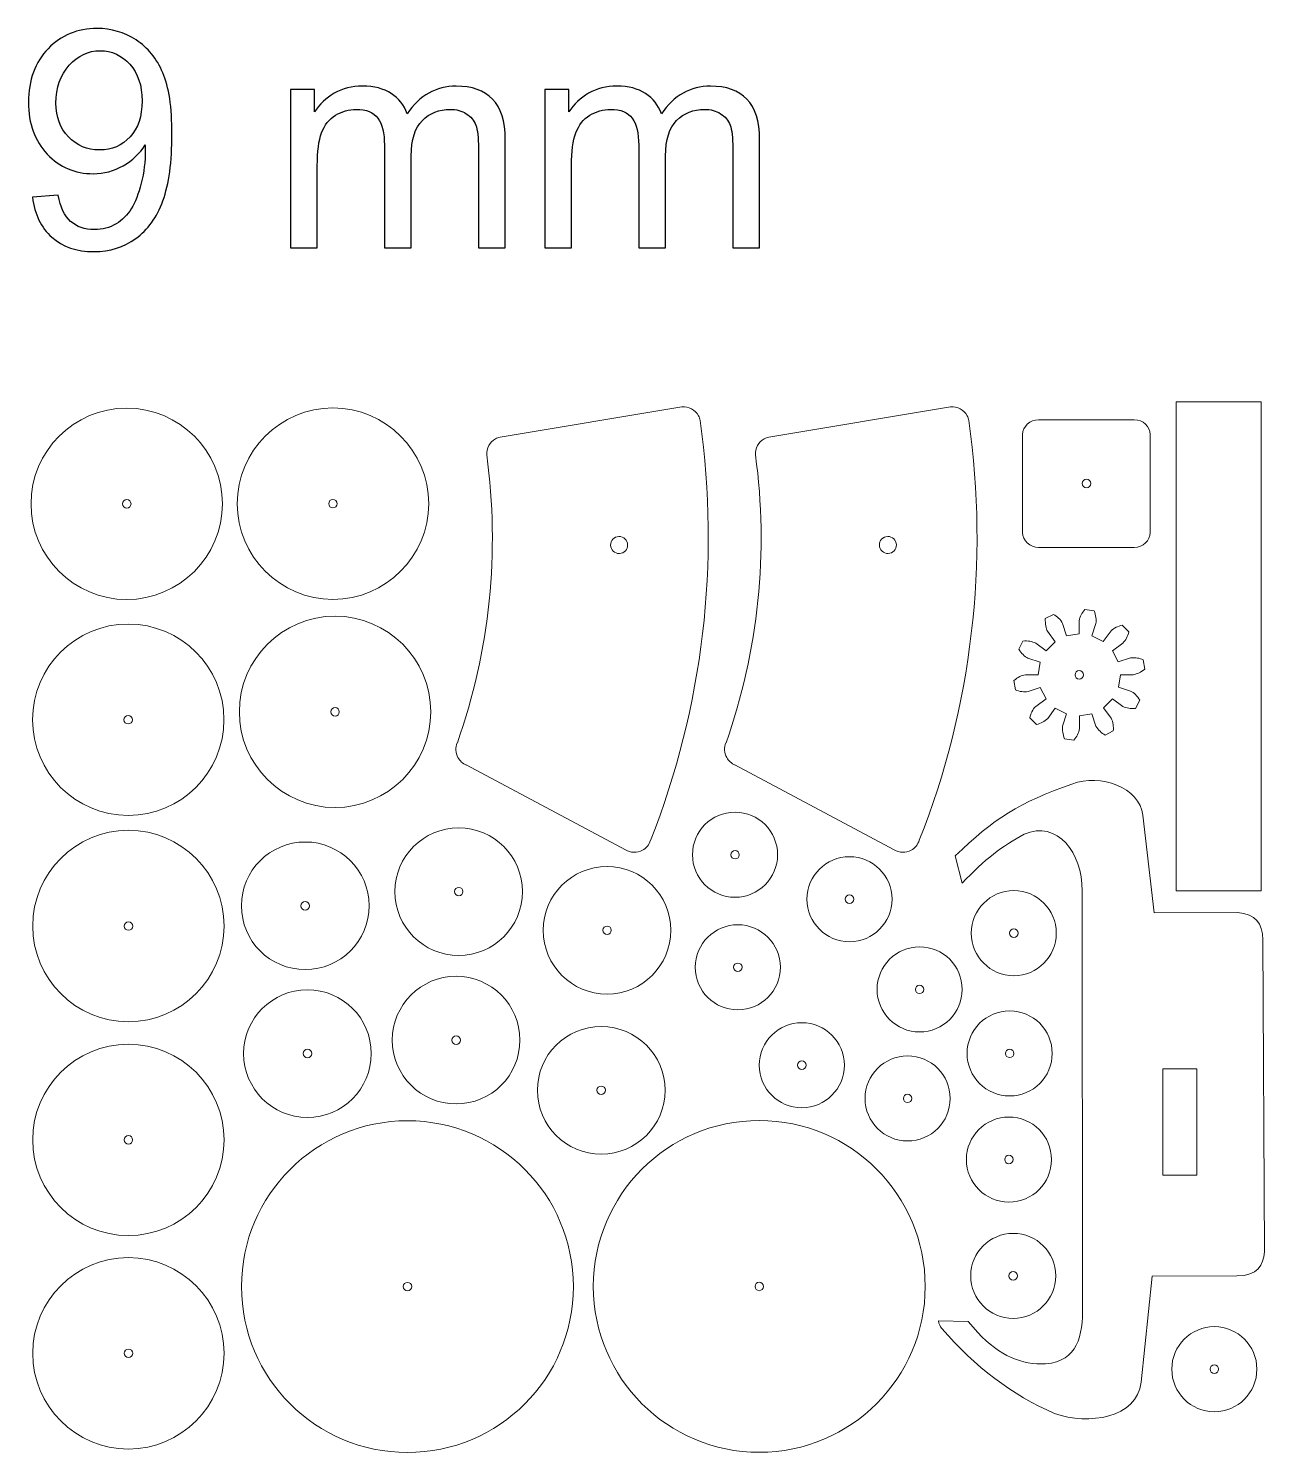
# Model space of a CAD drawing. Header units: millimetres. Extents: x -241 to 312, y 194 to 529.
# Drawn here: x -241.1 to 49.4, y 194.4 to 529.3 of the extents above; entities that cross this region are included whole.
import ezdxf

# ---------------------------------------------------------------- set-up
doc = ezdxf.new("R2010")
doc.units = ezdxf.units.MM
doc.header["$MEASUREMENT"] = 0
doc.layers.add('layer 1', color=7, linetype='Continuous')

msp = doc.modelspace()

# ---------------------------------------------------------------- linework, layer by layer
at = {"layer": 'layer 1', "color": 242, "lineweight": 9}
for centre, major_axis in [((-75.0694, 334.9924), (0, 10)), ((-75.0694, 334.9924), (0, 1)), ((-48.1622, 324.5325), (0, 10)), ((-48.1622, 324.5325), (0, 1)), ((-9.5508, 316.5508), (0, 10)), ((-74.4148, 308.5252), (0, 10)), ((-9.5508, 316.5508), (0, 1)), ((-31.6758, 303.3299), (0, 10)), ((-74.4148, 308.5252), (0, 1)), ((-31.6758, 303.3299), (0, 1)), ((-10.5194, 288.2786), (0, 10)), ((-59.3714, 285.496), (0, 10)), ((-10.5194, 288.2786), (0, 1)), ((-59.3714, 285.496), (0, 1)), ((-34.5012, 277.6974), (0, 10)), ((-34.5012, 277.6974), (0, 1)), ((-152.062, 233.4427), (0, 39)), ((-69.3714, 233.496), (0, 39)), ((-10.685, 263.3163), (0, 10)), ((-10.685, 263.3163), (0, 1)), ((-9.6785, 235.9751), (0, 10)), ((-152.062, 233.4427), (0, 1)), ((-69.3714, 233.496), (0, 1)), ((-9.6785, 235.9751), (0, 1)), ((37.586, 214.0341), (0, 10)), ((37.586, 214.0341), (0, 1))]:
    msp.add_ellipse(centre, major_axis=major_axis, ratio=1, dxfattribs=at)
at = {"layer": 'layer 1', "color": 250}
for points, knots in [([(-240.1916, 489.5741), (-240.1916, 489.5741), (-234.1648, 490.0763), (-234.1648, 490.0763), (-234.1648, 490.0763), (-233.6506, 487.2303), (-232.6701, 485.1736), (-231.2232, 483.8941), (-231.2232, 483.8941), (-229.7762, 482.6146), (-227.9228, 481.9688), (-225.6508, 481.9688), (-225.6508, 481.9688), (-223.7136, 481.9688), (-222.0156, 482.4113), (-220.5447, 483.3081), (-220.5447, 483.3081), (-219.0739, 484.193), (-217.8781, 485.3769), (-216.9574, 486.8716), (-216.9574, 486.8716), (-216.0366, 488.3544), (-215.2593, 490.3633), (-214.6256, 492.8864), (-214.6256, 492.8864), (-213.9918, 495.4095), (-213.6809, 497.9805), (-213.6809, 500.5993), (-213.6809, 500.5993), (-213.6809, 500.8743), (-213.6928, 501.3048), (-213.7168, 501.8668), (-213.7168, 501.8668), (-214.9723, 499.8579), (-216.6943, 498.2197), (-218.8706, 496.976), (-218.8706, 496.976), (-221.047, 495.7205), (-223.4146, 495.0986), (-225.9497, 495.0986), (-225.9497, 495.0986), (-230.1948, 495.0986), (-233.7821, 496.6412), (-236.7238, 499.7264), (-236.7238, 499.7264), (-239.6535, 502.7995), (-241.1243, 506.8652), (-241.1243, 511.9115), (-241.1243, 511.9115), (-241.1243, 517.1251), (-239.5937, 521.3104), (-236.5205, 524.4912), (-236.5205, 524.4912), (-233.4593, 527.66), (-229.6208, 529.2505), (-224.9931, 529.2505), (-224.9931, 529.2505), (-221.6688, 529.2505), (-218.6195, 528.3536), (-215.8453, 526.548), (-215.8453, 526.548), (-213.083, 524.7543), (-210.9904, 522.1953), (-209.5554, 518.859), (-209.5554, 518.859), (-208.1205, 515.5347), (-207.403, 510.7157), (-207.403, 504.4139), (-207.403, 504.4139), (-207.403, 497.849), (-208.1085, 492.6234), (-209.5315, 488.737), (-209.5315, 488.737), (-210.9545, 484.8387), (-213.083, 481.8851), (-215.8931, 479.8523), (-215.8931, 479.8523), (-218.7032, 477.8195), (-221.9916, 476.803), (-225.7703, 476.803), (-225.7703, 476.803), (-229.7882, 476.803), (-233.0647, 477.9151), (-235.6117, 480.1512), (-235.6117, 480.1512), (-238.1468, 482.3874), (-239.6774, 485.5323), (-240.1916, 489.5741)], [0, 0, 0, 0, 0.04347826, 0.04347826, 0.04347826, 0.04347826, 0.08695652, 0.08695652, 0.08695652, 0.08695652, 0.13043478, 0.13043478, 0.13043478, 0.13043478, 0.17391304, 0.17391304, 0.17391304, 0.17391304, 0.2173913, 0.2173913, 0.2173913, 0.2173913, 0.26086957, 0.26086957, 0.26086957, 0.26086957, 0.30434783, 0.30434783, 0.30434783, 0.30434783, 0.34782609, 0.34782609, 0.34782609, 0.34782609, 0.39130435, 0.39130435, 0.39130435, 0.39130435, 0.43478261, 0.43478261, 0.43478261, 0.43478261, 0.47826087, 0.47826087, 0.47826087, 0.47826087, 0.52173913, 0.52173913, 0.52173913, 0.52173913, 0.56521739, 0.56521739, 0.56521739, 0.56521739, 0.60869565, 0.60869565, 0.60869565, 0.60869565, 0.65217391, 0.65217391, 0.65217391, 0.65217391, 0.69565217, 0.69565217, 0.69565217, 0.69565217, 0.73913043, 0.73913043, 0.73913043, 0.73913043, 0.7826087, 0.7826087, 0.7826087, 0.7826087, 0.82608696, 0.82608696, 0.82608696, 0.82608696, 0.86956522, 0.86956522, 0.86956522, 0.86956522, 0.91304348, 0.91304348, 0.91304348, 0.91304348, 1, 1, 1, 1]), ([(-214.4342, 512.2343), (-214.4342, 515.8456), (-215.3909, 518.7155), (-217.3041, 520.8321), (-217.3041, 520.8321), (-219.2054, 522.9486), (-221.5253, 524.0129), (-224.2517, 524.0129), (-224.2517, 524.0129), (-227.0738, 524.0129), (-229.5132, 522.8769), (-231.5699, 520.5929), (-231.5699, 520.5929), (-233.6386, 518.309), (-234.667, 515.3434), (-234.667, 511.7082), (-234.667, 511.7082), (-234.667, 508.4437), (-233.6865, 505.789), (-231.7373, 503.7562), (-231.7373, 503.7562), (-229.7762, 501.7114), (-227.3368, 500.6949), (-224.4311, 500.6949), (-224.4311, 500.6949), (-221.5133, 500.6949), (-219.1217, 501.7114), (-217.2443, 503.7562), (-217.2443, 503.7562), (-215.367, 505.789), (-214.4342, 508.623), (-214.4342, 512.2343)], [0, 0, 0, 0, 0.11111111, 0.11111111, 0.11111111, 0.11111111, 0.22222222, 0.22222222, 0.22222222, 0.22222222, 0.33333333, 0.33333333, 0.33333333, 0.33333333, 0.44444444, 0.44444444, 0.44444444, 0.44444444, 0.55555556, 0.55555556, 0.55555556, 0.55555556, 0.66666667, 0.66666667, 0.66666667, 0.66666667, 0.77777778, 0.77777778, 0.77777778, 0.77777778, 1, 1, 1, 1]), ([(-179.565, 477.664), (-179.565, 477.664), (-179.565, 514.901), (-179.565, 514.901), (-179.565, 514.901), (-179.565, 514.901), (-173.8969, 514.901), (-173.8969, 514.901), (-173.8969, 514.901), (-173.8969, 514.901), (-173.8969, 509.6395), (-173.8969, 509.6395), (-173.8969, 509.6395), (-172.737, 511.4571), (-171.1825, 512.9279), (-169.2453, 514.028), (-169.2453, 514.028), (-167.3081, 515.1401), (-165.1078, 515.6902), (-162.6326, 515.6902), (-162.6326, 515.6902), (-159.8822, 515.6902), (-157.6222, 515.1162), (-155.8644, 513.9802), (-155.8644, 513.9802), (-154.1066, 512.8322), (-152.8629, 511.2418), (-152.1455, 509.1851), (-152.1455, 509.1851), (-149.1799, 513.5258), (-145.3414, 515.6902), (-140.6061, 515.6902), (-140.6061, 515.6902), (-136.8991, 515.6902), (-134.0412, 514.6738), (-132.0562, 512.6289), (-132.0562, 512.6289), (-130.0592, 510.5841), (-129.0547, 507.4392), (-129.0547, 503.1942), (-129.0547, 503.1942), (-129.0547, 503.1942), (-129.0547, 477.664), (-129.0547, 477.664), (-129.0547, 477.664), (-129.0547, 477.664), (-135.3685, 477.664), (-135.3685, 477.664), (-135.3685, 477.664), (-135.3685, 477.664), (-135.3685, 501.1015), (-135.3685, 501.1015), (-135.3685, 501.1015), (-135.3685, 503.6127), (-135.5837, 505.4303), (-135.9903, 506.5424), (-135.9903, 506.5424), (-136.3969, 507.6545), (-137.1383, 508.5393), (-138.2264, 509.2209), (-138.2264, 509.2209), (-139.3027, 509.9025), (-140.5702, 510.2374), (-142.0171, 510.2374), (-142.0171, 510.2374), (-144.6479, 510.2374), (-146.8242, 509.3644), (-148.5581, 507.6305), (-148.5581, 507.6305), (-150.292, 505.8847), (-151.153, 503.0985), (-151.153, 499.272), (-151.153, 499.272), (-151.153, 499.272), (-151.153, 477.664), (-151.153, 477.664), (-151.153, 477.664), (-151.153, 477.664), (-157.4667, 477.664), (-157.4667, 477.664), (-157.4667, 477.664), (-157.4667, 477.664), (-157.4667, 501.8309), (-157.4667, 501.8309), (-157.4667, 501.8309), (-157.4667, 504.6291), (-157.9809, 506.7337), (-159.0093, 508.1328), (-159.0093, 508.1328), (-160.0377, 509.5318), (-161.7238, 510.2374), (-164.0555, 510.2374), (-164.0555, 510.2374), (-165.8253, 510.2374), (-167.4636, 509.771), (-168.9703, 508.8383), (-168.9703, 508.8383), (-170.4769, 507.9056), (-171.5651, 506.5424), (-172.2467, 504.7367), (-172.2467, 504.7367), (-172.9164, 502.943), (-173.2512, 500.3482), (-173.2512, 496.9641), (-173.2512, 496.9641), (-173.2512, 496.9641), (-173.2512, 477.664), (-173.2512, 477.664), (-173.2512, 477.664), (-173.2512, 477.664), (-179.565, 477.664), (-179.565, 477.664)], [0, 0, 0, 0, 0.03448276, 0.03448276, 0.03448276, 0.03448276, 0.06896552, 0.06896552, 0.06896552, 0.06896552, 0.10344828, 0.10344828, 0.10344828, 0.10344828, 0.13793103, 0.13793103, 0.13793103, 0.13793103, 0.17241379, 0.17241379, 0.17241379, 0.17241379, 0.20689655, 0.20689655, 0.20689655, 0.20689655, 0.24137931, 0.24137931, 0.24137931, 0.24137931, 0.27586207, 0.27586207, 0.27586207, 0.27586207, 0.31034483, 0.31034483, 0.31034483, 0.31034483, 0.34482759, 0.34482759, 0.34482759, 0.34482759, 0.37931034, 0.37931034, 0.37931034, 0.37931034, 0.4137931, 0.4137931, 0.4137931, 0.4137931, 0.44827586, 0.44827586, 0.44827586, 0.44827586, 0.48275862, 0.48275862, 0.48275862, 0.48275862, 0.51724138, 0.51724138, 0.51724138, 0.51724138, 0.55172414, 0.55172414, 0.55172414, 0.55172414, 0.5862069, 0.5862069, 0.5862069, 0.5862069, 0.62068966, 0.62068966, 0.62068966, 0.62068966, 0.65517241, 0.65517241, 0.65517241, 0.65517241, 0.68965517, 0.68965517, 0.68965517, 0.68965517, 0.72413793, 0.72413793, 0.72413793, 0.72413793, 0.75862069, 0.75862069, 0.75862069, 0.75862069, 0.79310345, 0.79310345, 0.79310345, 0.79310345, 0.82758621, 0.82758621, 0.82758621, 0.82758621, 0.86206897, 0.86206897, 0.86206897, 0.86206897, 0.89655172, 0.89655172, 0.89655172, 0.89655172, 0.93103448, 0.93103448, 0.93103448, 0.93103448, 1, 1, 1, 1]), ([(-119.7993, 477.664), (-119.7993, 477.664), (-119.7993, 514.901), (-119.7993, 514.901), (-119.7993, 514.901), (-119.7993, 514.901), (-114.1312, 514.901), (-114.1312, 514.901), (-114.1312, 514.901), (-114.1312, 514.901), (-114.1312, 509.6395), (-114.1312, 509.6395), (-114.1312, 509.6395), (-112.9713, 511.4571), (-111.4168, 512.9279), (-109.4796, 514.028), (-109.4796, 514.028), (-107.5424, 515.1401), (-105.3421, 515.6902), (-102.8669, 515.6902), (-102.8669, 515.6902), (-100.1165, 515.6902), (-97.8565, 515.1162), (-96.0987, 513.9802), (-96.0987, 513.9802), (-94.3409, 512.8322), (-93.0972, 511.2418), (-92.3798, 509.1851), (-92.3798, 509.1851), (-89.4142, 513.5258), (-85.5757, 515.6902), (-80.8404, 515.6902), (-80.8404, 515.6902), (-77.1334, 515.6902), (-74.2755, 514.6738), (-72.2905, 512.6289), (-72.2905, 512.6289), (-70.2935, 510.5841), (-69.289, 507.4392), (-69.289, 503.1942), (-69.289, 503.1942), (-69.289, 503.1942), (-69.289, 477.664), (-69.289, 477.664), (-69.289, 477.664), (-69.289, 477.664), (-75.6028, 477.664), (-75.6028, 477.664), (-75.6028, 477.664), (-75.6028, 477.664), (-75.6028, 501.1015), (-75.6028, 501.1015), (-75.6028, 501.1015), (-75.6028, 503.6127), (-75.818, 505.4303), (-76.2246, 506.5424), (-76.2246, 506.5424), (-76.6312, 507.6545), (-77.3726, 508.5393), (-78.4607, 509.2209), (-78.4607, 509.2209), (-79.537, 509.9025), (-80.8045, 510.2374), (-82.2514, 510.2374), (-82.2514, 510.2374), (-84.8822, 510.2374), (-87.0585, 509.3644), (-88.7924, 507.6305), (-88.7924, 507.6305), (-90.5263, 505.8847), (-91.3873, 503.0985), (-91.3873, 499.272), (-91.3873, 499.272), (-91.3873, 499.272), (-91.3873, 477.664), (-91.3873, 477.664), (-91.3873, 477.664), (-91.3873, 477.664), (-97.701, 477.664), (-97.701, 477.664), (-97.701, 477.664), (-97.701, 477.664), (-97.701, 501.8309), (-97.701, 501.8309), (-97.701, 501.8309), (-97.701, 504.6291), (-98.2152, 506.7337), (-99.2436, 508.1328), (-99.2436, 508.1328), (-100.272, 509.5318), (-101.9581, 510.2374), (-104.2898, 510.2374), (-104.2898, 510.2374), (-106.0596, 510.2374), (-107.6979, 509.771), (-109.2046, 508.8383), (-109.2046, 508.8383), (-110.7112, 507.9056), (-111.7994, 506.5424), (-112.481, 504.7367), (-112.481, 504.7367), (-113.1507, 502.943), (-113.4855, 500.3482), (-113.4855, 496.9641), (-113.4855, 496.9641), (-113.4855, 496.9641), (-113.4855, 477.664), (-113.4855, 477.664), (-113.4855, 477.664), (-113.4855, 477.664), (-119.7993, 477.664), (-119.7993, 477.664)], [0, 0, 0, 0, 0.03448276, 0.03448276, 0.03448276, 0.03448276, 0.06896552, 0.06896552, 0.06896552, 0.06896552, 0.10344828, 0.10344828, 0.10344828, 0.10344828, 0.13793103, 0.13793103, 0.13793103, 0.13793103, 0.17241379, 0.17241379, 0.17241379, 0.17241379, 0.20689655, 0.20689655, 0.20689655, 0.20689655, 0.24137931, 0.24137931, 0.24137931, 0.24137931, 0.27586207, 0.27586207, 0.27586207, 0.27586207, 0.31034483, 0.31034483, 0.31034483, 0.31034483, 0.34482759, 0.34482759, 0.34482759, 0.34482759, 0.37931034, 0.37931034, 0.37931034, 0.37931034, 0.4137931, 0.4137931, 0.4137931, 0.4137931, 0.44827586, 0.44827586, 0.44827586, 0.44827586, 0.48275862, 0.48275862, 0.48275862, 0.48275862, 0.51724138, 0.51724138, 0.51724138, 0.51724138, 0.55172414, 0.55172414, 0.55172414, 0.55172414, 0.5862069, 0.5862069, 0.5862069, 0.5862069, 0.62068966, 0.62068966, 0.62068966, 0.62068966, 0.65517241, 0.65517241, 0.65517241, 0.65517241, 0.68965517, 0.68965517, 0.68965517, 0.68965517, 0.72413793, 0.72413793, 0.72413793, 0.72413793, 0.75862069, 0.75862069, 0.75862069, 0.75862069, 0.79310345, 0.79310345, 0.79310345, 0.79310345, 0.82758621, 0.82758621, 0.82758621, 0.82758621, 0.86206897, 0.86206897, 0.86206897, 0.86206897, 0.89655172, 0.89655172, 0.89655172, 0.89655172, 0.93103448, 0.93103448, 0.93103448, 0.93103448, 1, 1, 1, 1])]:
    msp.add_open_spline(points, degree=3, knots=knots, dxfattribs=at)
at = {"layer": 'layer 1', "color": 242, "lineweight": 9}
for points, knots in [([(-240.5313, 417.4963), (-240.5313, 429.889), (-230.4239, 439.9963), (-218.0313, 439.9963), (-218.0313, 439.9963), (-205.6388, 439.9963), (-195.5313, 429.889), (-195.5313, 417.4963), (-195.5313, 417.4963), (-195.5313, 405.1036), (-205.6388, 394.9963), (-218.0313, 394.9963), (-218.0313, 394.9963), (-230.4239, 394.9963), (-240.5313, 405.1036), (-240.5313, 417.4963)], [0, 0, 0, 0, 0.2, 0.2, 0.2, 0.2, 0.4, 0.4, 0.4, 0.4, 0.6, 0.6, 0.6, 0.6, 1, 1, 1, 1]), ([(-169.563, 440.0283), (-157.1703, 440.0283), (-147.063, 429.9209), (-147.063, 417.5283), (-147.063, 417.5283), (-147.063, 405.1358), (-157.1703, 395.0283), (-169.563, 395.0283), (-169.563, 395.0283), (-181.9557, 395.0283), (-192.063, 405.1358), (-192.063, 417.5283), (-192.063, 417.5283), (-192.063, 429.9209), (-181.9557, 440.0283), (-169.563, 440.0283)], [0, 0, 0, 0, 0.2, 0.2, 0.2, 0.2, 0.4, 0.4, 0.4, 0.4, 0.6, 0.6, 0.6, 0.6, 1, 1, 1, 1]), ([(28.6145, 326.4961), (28.6145, 326.4961), (28.6145, 441.4961), (28.6145, 441.4961), (28.6145, 441.4961), (28.6145, 441.4961), (48.6145, 441.4961), (48.6145, 441.4961), (48.6145, 441.4961), (48.6145, 441.4961), (48.6145, 326.4961), (48.6145, 326.4961), (48.6145, 326.4961), (48.6145, 326.4961), (28.6145, 326.4961), (28.6145, 326.4961)], [0, 0, 0, 0, 0.2, 0.2, 0.2, 0.2, 0.4, 0.4, 0.4, 0.4, 0.6, 0.6, 0.6, 0.6, 1, 1, 1, 1]), ([(-3.7054, 437.2569), (-3.7054, 437.2569), (18.7484, 437.2569), (18.7484, 437.2569), (18.7484, 437.2569), (20.8236, 437.2569), (22.5215, 435.6803), (22.5215, 433.7533), (22.5215, 433.7533), (22.5215, 433.7533), (22.5215, 410.7605), (22.5215, 410.7605), (22.5215, 410.7605), (22.5215, 408.8335), (20.8236, 407.2569), (18.7484, 407.2569), (18.7484, 407.2569), (18.7484, 407.2569), (-3.7054, 407.2569), (-3.7054, 407.2569), (-3.7054, 407.2569), (-5.7806, 407.2569), (-7.4785, 408.8335), (-7.4785, 410.7605), (-7.4785, 410.7605), (-7.4785, 410.7605), (-7.4785, 433.7533), (-7.4785, 433.7533), (-7.4785, 433.7533), (-7.4785, 435.6803), (-5.7806, 437.2569), (-3.7054, 437.2569)], [0, 0, 0, 0, 0.11111111, 0.11111111, 0.11111111, 0.11111111, 0.22222222, 0.22222222, 0.22222222, 0.22222222, 0.33333333, 0.33333333, 0.33333333, 0.33333333, 0.44444444, 0.44444444, 0.44444444, 0.44444444, 0.55555556, 0.55555556, 0.55555556, 0.55555556, 0.66666667, 0.66666667, 0.66666667, 0.66666667, 0.77777778, 0.77777778, 0.77777778, 0.77777778, 1, 1, 1, 1]), ([(7.5202, 421.257), (6.9679, 421.2578), (6.5208, 421.706), (6.5215, 422.2582), (6.5215, 422.2582), (6.5222, 422.8104), (6.9705, 423.2575), (7.5228, 423.2568), (7.5228, 423.2568), (8.075, 423.2561), (8.5221, 422.8078), (8.5214, 422.2556), (8.5214, 422.2556), (8.5207, 421.7034), (8.0724, 421.2563), (7.5202, 421.257)], [0, 0, 0, 0, 0.2, 0.2, 0.2, 0.2, 0.4, 0.4, 0.4, 0.4, 0.6, 0.6, 0.6, 0.6, 1, 1, 1, 1]), ([(-169.563, 418.5283), (-169.0122, 418.5283), (-168.563, 418.0791), (-168.563, 417.5283), (-168.563, 417.5283), (-168.563, 416.9776), (-169.0122, 416.5283), (-169.563, 416.5283), (-169.563, 416.5283), (-170.1138, 416.5283), (-170.563, 416.9776), (-170.563, 417.5283), (-170.563, 417.5283), (-170.563, 418.0791), (-170.1138, 418.5283), (-169.563, 418.5283)], [0, 0, 0, 0, 0.2, 0.2, 0.2, 0.2, 0.4, 0.4, 0.4, 0.4, 0.6, 0.6, 0.6, 0.6, 1, 1, 1, 1]), ([(-219.0313, 417.4963), (-219.0313, 418.0471), (-218.5821, 418.4963), (-218.0313, 418.4963), (-218.0313, 418.4963), (-217.4806, 418.4963), (-217.0313, 418.0471), (-217.0313, 417.4963), (-217.0313, 417.4963), (-217.0313, 416.9455), (-217.4806, 416.4963), (-218.0313, 416.4963), (-218.0313, 416.4963), (-218.5821, 416.4963), (-219.0313, 416.9455), (-219.0313, 417.4963)], [0, 0, 0, 0, 0.2, 0.2, 0.2, 0.2, 0.4, 0.4, 0.4, 0.4, 0.6, 0.6, 0.6, 0.6, 1, 1, 1, 1]), ([(5.8161, 386.9414), (5.8161, 386.9414), (5.8051, 389.9606), (5.8051, 389.9606), (5.8051, 389.9606), (5.9882, 390.9718), (6.4201, 391.8827), (7.1525, 392.6727), (7.1525, 392.6727), (7.1525, 392.6727), (9.3114, 392.3349), (9.3114, 392.3349), (9.3114, 392.3349), (9.7803, 391.2073), (9.8772, 390.2315), (9.7654, 389.3409), (9.7654, 389.3409), (9.7654, 389.3409), (8.8321, 386.4694), (8.8321, 386.4694), (8.8321, 386.4694), (8.8321, 386.4694), (11.4929, 385.1202), (11.4929, 385.1202), (11.4929, 385.1202), (11.4929, 385.1202), (13.3118, 387.6315), (13.3118, 387.6315), (13.3118, 387.6315), (13.9616, 388.3252), (14.9109, 388.6938), (15.944, 388.9716), (15.944, 388.9716), (15.944, 388.9716), (17.4919, 387.4298), (17.4919, 387.4298), (17.4919, 387.4298), (17.2145, 386.3437), (16.775, 385.422), (16.0989, 384.7408), (16.0989, 384.7408), (16.0989, 384.7408), (13.6555, 382.9661), (13.6555, 382.9661), (13.6555, 382.9661), (13.6555, 382.9661), (15.0148, 380.3111), (15.0148, 380.3111), (15.0148, 380.3111), (15.0148, 380.3111), (17.8838, 381.2545), (17.8838, 381.2545), (17.8838, 381.2545), (19.0611, 381.4197), (20.0202, 381.2025), (20.8803, 380.8115), (20.8803, 380.8115), (20.8803, 380.8115), (21.2261, 378.6546), (21.2261, 378.6546), (21.2261, 378.6546), (20.3847, 377.8755), (19.4626, 377.5264), (18.518, 377.2977), (18.518, 377.2977), (18.518, 377.2977), (15.4978, 377.2977), (15.4978, 377.2977), (15.4978, 377.2977), (15.4978, 377.2977), (15.0365, 374.351), (15.0365, 374.351), (15.0365, 374.351), (15.0365, 374.351), (17.9122, 373.4284), (17.9122, 373.4284), (17.9122, 373.4284), (18.7424, 373.0949), (19.4016, 372.3221), (20.076, 371.3092), (20.076, 371.3092), (20.076, 371.3092), (19.0875, 369.3611), (19.0875, 369.3611), (19.0875, 369.3611), (17.9069, 369.2812), (16.9004, 369.4658), (16.0989, 369.8546), (16.0989, 369.8546), (16.0989, 369.8546), (13.6555, 371.6293), (13.6555, 371.6293), (13.6555, 371.6293), (13.6555, 371.6293), (11.5496, 369.5164), (11.5496, 369.5164), (11.5496, 369.5164), (11.5496, 369.5164), (13.3337, 367.0803), (13.3337, 367.0803), (13.3337, 367.0803), (13.7888, 366.132), (13.9231, 365.1312), (13.8383, 364.0943), (13.8383, 364.0943), (13.8383, 364.0943), (11.8931, 363.0991), (11.8931, 363.0991), (11.8931, 363.0991), (11.1044, 363.6605), (10.3194, 364.2358), (9.7654, 365.2545), (9.7654, 365.2545), (9.7654, 365.2545), (8.8321, 368.126), (8.8321, 368.126), (8.8321, 368.126), (8.8321, 368.126), (5.8862, 367.654), (5.8862, 367.654), (5.8862, 367.654), (5.8862, 367.654), (5.8971, 364.6348), (5.8971, 364.6348), (5.8971, 364.6348), (5.728, 363.6273), (5.2619, 362.7296), (4.5497, 361.9227), (4.5497, 361.9227), (4.5497, 361.9227), (2.3908, 362.2605), (2.3908, 362.2605), (2.3908, 362.2605), (1.9551, 363.293), (1.8211, 364.2889), (1.9368, 365.2545), (1.9368, 365.2545), (1.9368, 365.2545), (2.8701, 368.126), (2.8701, 368.126), (2.8701, 368.126), (2.8701, 368.126), (0.2093, 369.4752), (0.2093, 369.4752), (0.2093, 369.4752), (0.2093, 369.4752), (-1.557, 367.0262), (-1.557, 367.0262), (-1.557, 367.0262), (-2.2947, 366.3141), (-3.1991, 365.8615), (-4.2418, 365.6238), (-4.2418, 365.6238), (-4.2418, 365.6238), (-5.7897, 367.1656), (-5.7897, 367.1656), (-5.7897, 367.1656), (-5.5727, 368.2122), (-5.1083, 369.1086), (-4.3967, 369.8546), (-4.3967, 369.8546), (-4.3967, 369.8546), (-1.9533, 371.6293), (-1.9533, 371.6293), (-1.9533, 371.6293), (-1.9533, 371.6293), (-3.3126, 374.2843), (-3.3126, 374.2843), (-3.3126, 374.2843), (-3.3126, 374.2843), (-6.1815, 373.3409), (-6.1815, 373.3409), (-6.1815, 373.3409), (-7.1685, 373.1837), (-8.1673, 373.3315), (-9.1781, 373.7839), (-9.1781, 373.7839), (-9.1781, 373.7839), (-9.5239, 375.9408), (-9.5239, 375.9408), (-9.5239, 375.9408), (-8.6091, 376.7555), (-7.7077, 377.1651), (-6.8158, 377.2977), (-6.8158, 377.2977), (-6.8158, 377.2977), (-3.7956, 377.2977), (-3.7956, 377.2977), (-3.7956, 377.2977), (-3.7956, 377.2977), (-3.3343, 380.2444), (-3.3343, 380.2444), (-3.3343, 380.2444), (-3.3343, 380.2444), (-6.21, 381.167), (-6.21, 381.167), (-6.21, 381.167), (-7.053, 381.603), (-7.7668, 382.3258), (-8.3738, 383.2862), (-8.3738, 383.2862), (-8.3738, 383.2862), (-7.3853, 385.2343), (-7.3853, 385.2343), (-7.3853, 385.2343), (-6.1845, 385.3189), (-5.2007, 385.1393), (-4.3966, 384.7408), (-4.3966, 384.7408), (-4.3966, 384.7408), (-1.9533, 382.9661), (-1.9533, 382.9661), (-1.9533, 382.9661), (-1.9533, 382.9661), (0.1526, 385.079), (0.1526, 385.079), (0.1526, 385.079), (0.1526, 385.079), (-1.6315, 387.5151), (-1.6315, 387.5151), (-1.6315, 387.5151), (-2.0164, 388.2135), (-2.1845, 389.2088), (-2.1361, 390.5011), (-2.1361, 390.5011), (-2.1361, 390.5011), (-0.1909, 391.4963), (-0.1909, 391.4963), (-0.1909, 391.4963), (0.6467, 390.9961), (1.4035, 390.3582), (1.9368, 389.3409), (1.9368, 389.3409), (1.9368, 389.3409), (2.8701, 386.4694), (2.8701, 386.4694), (2.8701, 386.4694), (2.8701, 386.4694), (5.8161, 386.9414), (5.8161, 386.9414)], [0, 0, 0, 0, 0.01639344, 0.01639344, 0.01639344, 0.01639344, 0.03278689, 0.03278689, 0.03278689, 0.03278689, 0.04918033, 0.04918033, 0.04918033, 0.04918033, 0.06557377, 0.06557377, 0.06557377, 0.06557377, 0.08196721, 0.08196721, 0.08196721, 0.08196721, 0.09836066, 0.09836066, 0.09836066, 0.09836066, 0.1147541, 0.1147541, 0.1147541, 0.1147541, 0.13114754, 0.13114754, 0.13114754, 0.13114754, 0.14754098, 0.14754098, 0.14754098, 0.14754098, 0.16393443, 0.16393443, 0.16393443, 0.16393443, 0.18032787, 0.18032787, 0.18032787, 0.18032787, 0.19672131, 0.19672131, 0.19672131, 0.19672131, 0.21311475, 0.21311475, 0.21311475, 0.21311475, 0.2295082, 0.2295082, 0.2295082, 0.2295082, 0.24590164, 0.24590164, 0.24590164, 0.24590164, 0.26229508, 0.26229508, 0.26229508, 0.26229508, 0.27868852, 0.27868852, 0.27868852, 0.27868852, 0.29508197, 0.29508197, 0.29508197, 0.29508197, 0.31147541, 0.31147541, 0.31147541, 0.31147541, 0.32786885, 0.32786885, 0.32786885, 0.32786885, 0.3442623, 0.3442623, 0.3442623, 0.3442623, 0.36065574, 0.36065574, 0.36065574, 0.36065574, 0.37704918, 0.37704918, 0.37704918, 0.37704918, 0.39344262, 0.39344262, 0.39344262, 0.39344262, 0.40983607, 0.40983607, 0.40983607, 0.40983607, 0.42622951, 0.42622951, 0.42622951, 0.42622951, 0.44262295, 0.44262295, 0.44262295, 0.44262295, 0.45901639, 0.45901639, 0.45901639, 0.45901639, 0.47540984, 0.47540984, 0.47540984, 0.47540984, 0.49180328, 0.49180328, 0.49180328, 0.49180328, 0.50819672, 0.50819672, 0.50819672, 0.50819672, 0.52459016, 0.52459016, 0.52459016, 0.52459016, 0.54098361, 0.54098361, 0.54098361, 0.54098361, 0.55737705, 0.55737705, 0.55737705, 0.55737705, 0.57377049, 0.57377049, 0.57377049, 0.57377049, 0.59016393, 0.59016393, 0.59016393, 0.59016393, 0.60655738, 0.60655738, 0.60655738, 0.60655738, 0.62295082, 0.62295082, 0.62295082, 0.62295082, 0.63934426, 0.63934426, 0.63934426, 0.63934426, 0.6557377, 0.6557377, 0.6557377, 0.6557377, 0.67213115, 0.67213115, 0.67213115, 0.67213115, 0.68852459, 0.68852459, 0.68852459, 0.68852459, 0.70491803, 0.70491803, 0.70491803, 0.70491803, 0.72131148, 0.72131148, 0.72131148, 0.72131148, 0.73770492, 0.73770492, 0.73770492, 0.73770492, 0.75409836, 0.75409836, 0.75409836, 0.75409836, 0.7704918, 0.7704918, 0.7704918, 0.7704918, 0.78688525, 0.78688525, 0.78688525, 0.78688525, 0.80327869, 0.80327869, 0.80327869, 0.80327869, 0.81967213, 0.81967213, 0.81967213, 0.81967213, 0.83606557, 0.83606557, 0.83606557, 0.83606557, 0.85245902, 0.85245902, 0.85245902, 0.85245902, 0.86885246, 0.86885246, 0.86885246, 0.86885246, 0.8852459, 0.8852459, 0.8852459, 0.8852459, 0.90163934, 0.90163934, 0.90163934, 0.90163934, 0.91803279, 0.91803279, 0.91803279, 0.91803279, 0.93442623, 0.93442623, 0.93442623, 0.93442623, 0.95081967, 0.95081967, 0.95081967, 0.95081967, 0.96721311, 0.96721311, 0.96721311, 0.96721311, 1, 1, 1, 1]), ([(-240.1798, 366.7308), (-240.1798, 379.1235), (-230.0724, 389.2308), (-217.6798, 389.2308), (-217.6798, 389.2308), (-205.2873, 389.2308), (-195.1798, 379.1235), (-195.1798, 366.7308), (-195.1798, 366.7308), (-195.1798, 354.3381), (-205.2873, 344.2308), (-217.6798, 344.2308), (-217.6798, 344.2308), (-230.0724, 344.2308), (-240.1798, 354.3381), (-240.1798, 366.7308)], [0, 0, 0, 0, 0.2, 0.2, 0.2, 0.2, 0.4, 0.4, 0.4, 0.4, 0.6, 0.6, 0.6, 0.6, 1, 1, 1, 1]), ([(-169.0683, 391.0846), (-156.6756, 391.0846), (-146.5683, 380.9772), (-146.5683, 368.5846), (-146.5683, 368.5846), (-146.5683, 356.1921), (-156.6756, 346.0846), (-169.0683, 346.0846), (-169.0683, 346.0846), (-181.461, 346.0846), (-191.5683, 356.1921), (-191.5683, 368.5846), (-191.5683, 368.5846), (-191.5683, 380.9772), (-181.461, 391.0846), (-169.0683, 391.0846)], [0, 0, 0, 0, 0.2, 0.2, 0.2, 0.2, 0.4, 0.4, 0.4, 0.4, 0.6, 0.6, 0.6, 0.6, 1, 1, 1, 1]), ([(5.8511, 378.2977), (6.4019, 378.2977), (6.8511, 377.8485), (6.8511, 377.2977), (6.8511, 377.2977), (6.8511, 376.7469), (6.4019, 376.2977), (5.8511, 376.2977), (5.8511, 376.2977), (5.3003, 376.2977), (4.8511, 376.7469), (4.8511, 377.2977), (4.8511, 377.2977), (4.8511, 377.8485), (5.3003, 378.2977), (5.8511, 378.2977)], [0, 0, 0, 0, 0.2, 0.2, 0.2, 0.2, 0.4, 0.4, 0.4, 0.4, 0.6, 0.6, 0.6, 0.6, 1, 1, 1, 1]), ([(-169.0683, 369.5846), (-168.5175, 369.5846), (-168.0683, 369.1354), (-168.0683, 368.5846), (-168.0683, 368.5846), (-168.0683, 368.0339), (-168.5175, 367.5846), (-169.0683, 367.5846), (-169.0683, 367.5846), (-169.6191, 367.5846), (-170.0683, 368.0339), (-170.0683, 368.5846), (-170.0683, 368.5846), (-170.0683, 369.1354), (-169.6191, 369.5846), (-169.0683, 369.5846)], [0, 0, 0, 0, 0.2, 0.2, 0.2, 0.2, 0.4, 0.4, 0.4, 0.4, 0.6, 0.6, 0.6, 0.6, 1, 1, 1, 1]), ([(-218.6798, 366.7308), (-218.6798, 367.2816), (-218.2306, 367.7308), (-217.6798, 367.7308), (-217.6798, 367.7308), (-217.1291, 367.7308), (-216.6798, 367.2816), (-216.6798, 366.7308), (-216.6798, 366.7308), (-216.6798, 366.18), (-217.1291, 365.7308), (-217.6798, 365.7308), (-217.6798, 365.7308), (-218.2306, 365.7308), (-218.6798, 366.18), (-218.6798, 366.7308)], [0, 0, 0, 0, 0.2, 0.2, 0.2, 0.2, 0.4, 0.4, 0.4, 0.4, 0.6, 0.6, 0.6, 0.6, 1, 1, 1, 1]), ([(-240.1371, 318.2277), (-240.1371, 330.6204), (-230.0297, 340.7277), (-217.6371, 340.7277), (-217.6371, 340.7277), (-205.2446, 340.7277), (-195.1371, 330.6204), (-195.1371, 318.2277), (-195.1371, 318.2277), (-195.1371, 305.835), (-205.2446, 295.7277), (-217.6371, 295.7277), (-217.6371, 295.7277), (-230.0297, 295.7277), (-240.1371, 305.835), (-240.1371, 318.2277)], [0, 0, 0, 0, 0.2, 0.2, 0.2, 0.2, 0.4, 0.4, 0.4, 0.4, 0.6, 0.6, 0.6, 0.6, 1, 1, 1, 1]), ([(-155.0156, 326.3097), (-155.0156, 334.594), (-148.2998, 341.3096), (-140.0155, 341.3096), (-140.0155, 341.3096), (-131.7313, 341.3096), (-125.0155, 334.594), (-125.0155, 326.3097), (-125.0155, 326.3097), (-125.0155, 318.0254), (-131.7313, 311.3097), (-140.0155, 311.3097), (-140.0155, 311.3097), (-148.2998, 311.3097), (-155.0156, 318.0254), (-155.0156, 326.3097)], [0, 0, 0, 0, 0.2, 0.2, 0.2, 0.2, 0.4, 0.4, 0.4, 0.4, 0.6, 0.6, 0.6, 0.6, 1, 1, 1, 1]), ([(-191.0798, 322.9824), (-191.0798, 331.2667), (-184.364, 337.9823), (-176.0797, 337.9823), (-176.0797, 337.9823), (-167.7955, 337.9823), (-161.0797, 331.2667), (-161.0797, 322.9824), (-161.0797, 322.9824), (-161.0797, 314.6981), (-167.7955, 307.9824), (-176.0797, 307.9824), (-176.0797, 307.9824), (-184.364, 307.9824), (-191.0798, 314.6981), (-191.0798, 322.9824)], [0, 0, 0, 0, 0.2, 0.2, 0.2, 0.2, 0.4, 0.4, 0.4, 0.4, 0.6, 0.6, 0.6, 0.6, 1, 1, 1, 1]), ([(-120.1508, 317.2277), (-120.1508, 325.512), (-113.435, 332.2276), (-105.1507, 332.2276), (-105.1507, 332.2276), (-96.8665, 332.2276), (-90.1507, 325.512), (-90.1507, 317.2277), (-90.1507, 317.2277), (-90.1507, 308.9434), (-96.8665, 302.2277), (-105.1507, 302.2277), (-105.1507, 302.2277), (-113.435, 302.2277), (-120.1508, 308.9434), (-120.1508, 317.2277)], [0, 0, 0, 0, 0.2, 0.2, 0.2, 0.2, 0.4, 0.4, 0.4, 0.4, 0.6, 0.6, 0.6, 0.6, 1, 1, 1, 1]), ([(-141.0155, 326.3097), (-141.0155, 326.862), (-140.5678, 327.3097), (-140.0155, 327.3097), (-140.0155, 327.3097), (-139.4632, 327.3097), (-139.0155, 326.862), (-139.0155, 326.3097), (-139.0155, 326.3097), (-139.0155, 325.7574), (-139.4632, 325.3097), (-140.0155, 325.3097), (-140.0155, 325.3097), (-140.5678, 325.3097), (-141.0155, 325.7574), (-141.0155, 326.3097)], [0, 0, 0, 0, 0.2, 0.2, 0.2, 0.2, 0.4, 0.4, 0.4, 0.4, 0.6, 0.6, 0.6, 0.6, 1, 1, 1, 1]), ([(-177.0797, 322.9824), (-177.0797, 323.5347), (-176.632, 323.9824), (-176.0797, 323.9824), (-176.0797, 323.9824), (-175.5274, 323.9824), (-175.0797, 323.5347), (-175.0797, 322.9824), (-175.0797, 322.9824), (-175.0797, 322.4301), (-175.5274, 321.9824), (-176.0797, 321.9824), (-176.0797, 321.9824), (-176.632, 321.9824), (-177.0797, 322.4301), (-177.0797, 322.9824)], [0, 0, 0, 0, 0.2, 0.2, 0.2, 0.2, 0.4, 0.4, 0.4, 0.4, 0.6, 0.6, 0.6, 0.6, 1, 1, 1, 1]), ([(-218.6371, 318.2277), (-218.6371, 318.7785), (-218.1879, 319.2277), (-217.6371, 319.2277), (-217.6371, 319.2277), (-217.0864, 319.2277), (-216.6371, 318.7785), (-216.6371, 318.2277), (-216.6371, 318.2277), (-216.6371, 317.6769), (-217.0864, 317.2277), (-217.6371, 317.2277), (-217.6371, 317.2277), (-218.1879, 317.2277), (-218.6371, 317.6769), (-218.6371, 318.2277)], [0, 0, 0, 0, 0.2, 0.2, 0.2, 0.2, 0.4, 0.4, 0.4, 0.4, 0.6, 0.6, 0.6, 0.6, 1, 1, 1, 1]), ([(-106.1507, 317.2277), (-106.1507, 317.78), (-105.703, 318.2277), (-105.1507, 318.2277), (-105.1507, 318.2277), (-104.5984, 318.2277), (-104.1507, 317.78), (-104.1507, 317.2277), (-104.1507, 317.2277), (-104.1507, 316.6754), (-104.5984, 316.2277), (-105.1507, 316.2277), (-105.1507, 316.2277), (-105.703, 316.2277), (-106.1507, 316.6754), (-106.1507, 317.2277)], [0, 0, 0, 0, 0.2, 0.2, 0.2, 0.2, 0.4, 0.4, 0.4, 0.4, 0.6, 0.6, 0.6, 0.6, 1, 1, 1, 1]), ([(-155.6153, 291.4062), (-155.6153, 299.6905), (-148.8995, 306.4061), (-140.6152, 306.4061), (-140.6152, 306.4061), (-132.331, 306.4061), (-125.6152, 299.6905), (-125.6152, 291.4062), (-125.6152, 291.4062), (-125.6152, 283.1219), (-132.331, 276.4062), (-140.6152, 276.4062), (-140.6152, 276.4062), (-148.8995, 276.4062), (-155.6153, 283.1219), (-155.6153, 291.4062)], [0, 0, 0, 0, 0.2, 0.2, 0.2, 0.2, 0.4, 0.4, 0.4, 0.4, 0.6, 0.6, 0.6, 0.6, 1, 1, 1, 1]), ([(-190.5588, 288.2389), (-190.5588, 296.5232), (-183.843, 303.2388), (-175.5587, 303.2388), (-175.5587, 303.2388), (-167.2745, 303.2388), (-160.5587, 296.5232), (-160.5587, 288.2389), (-160.5587, 288.2389), (-160.5587, 279.9546), (-167.2745, 273.2389), (-175.5587, 273.2389), (-175.5587, 273.2389), (-183.843, 273.2389), (-190.5588, 279.9546), (-190.5588, 288.2389)], [0, 0, 0, 0, 0.2, 0.2, 0.2, 0.2, 0.4, 0.4, 0.4, 0.4, 0.6, 0.6, 0.6, 0.6, 1, 1, 1, 1]), ([(-141.6152, 291.4062), (-141.6152, 291.9585), (-141.1675, 292.4062), (-140.6152, 292.4062), (-140.6152, 292.4062), (-140.0629, 292.4062), (-139.6152, 291.9585), (-139.6152, 291.4062), (-139.6152, 291.4062), (-139.6152, 290.8539), (-140.0629, 290.4062), (-140.6152, 290.4062), (-140.6152, 290.4062), (-141.1675, 290.4062), (-141.6152, 290.8539), (-141.6152, 291.4062)], [0, 0, 0, 0, 0.2, 0.2, 0.2, 0.2, 0.4, 0.4, 0.4, 0.4, 0.6, 0.6, 0.6, 0.6, 1, 1, 1, 1]), ([(-121.5151, 279.6108), (-121.5151, 287.8951), (-114.7993, 294.6107), (-106.515, 294.6107), (-106.515, 294.6107), (-98.2308, 294.6107), (-91.515, 287.8951), (-91.515, 279.6108), (-91.515, 279.6108), (-91.515, 271.3265), (-98.2308, 264.6108), (-106.515, 264.6108), (-106.515, 264.6108), (-114.7993, 264.6108), (-121.5151, 271.3265), (-121.5151, 279.6108)], [0, 0, 0, 0, 0.2, 0.2, 0.2, 0.2, 0.4, 0.4, 0.4, 0.4, 0.6, 0.6, 0.6, 0.6, 1, 1, 1, 1]), ([(-240.141, 267.9455), (-240.141, 280.3382), (-230.0336, 290.4455), (-217.641, 290.4455), (-217.641, 290.4455), (-205.2485, 290.4455), (-195.141, 280.3382), (-195.141, 267.9455), (-195.141, 267.9455), (-195.141, 255.5528), (-205.2485, 245.4455), (-217.641, 245.4455), (-217.641, 245.4455), (-230.0336, 245.4455), (-240.141, 255.5528), (-240.141, 267.9455)], [0, 0, 0, 0, 0.2, 0.2, 0.2, 0.2, 0.4, 0.4, 0.4, 0.4, 0.6, 0.6, 0.6, 0.6, 1, 1, 1, 1]), ([(-176.5587, 288.2389), (-176.5587, 288.7912), (-176.111, 289.2389), (-175.5587, 289.2389), (-175.5587, 289.2389), (-175.0064, 289.2389), (-174.5587, 288.7912), (-174.5587, 288.2389), (-174.5587, 288.2389), (-174.5587, 287.6866), (-175.0064, 287.2389), (-175.5587, 287.2389), (-175.5587, 287.2389), (-176.111, 287.2389), (-176.5587, 287.6866), (-176.5587, 288.2389)], [0, 0, 0, 0, 0.2, 0.2, 0.2, 0.2, 0.4, 0.4, 0.4, 0.4, 0.6, 0.6, 0.6, 0.6, 1, 1, 1, 1]), ([(-107.515, 279.6108), (-107.515, 280.1631), (-107.0673, 280.6108), (-106.515, 280.6108), (-106.515, 280.6108), (-105.9627, 280.6108), (-105.515, 280.1631), (-105.515, 279.6108), (-105.515, 279.6108), (-105.515, 279.0585), (-105.9627, 278.6108), (-106.515, 278.6108), (-106.515, 278.6108), (-107.0673, 278.6108), (-107.515, 279.0585), (-107.515, 279.6108)], [0, 0, 0, 0, 0.2, 0.2, 0.2, 0.2, 0.4, 0.4, 0.4, 0.4, 0.6, 0.6, 0.6, 0.6, 1, 1, 1, 1]), ([(-218.641, 267.9455), (-218.641, 268.4963), (-218.1918, 268.9455), (-217.641, 268.9455), (-217.641, 268.9455), (-217.0903, 268.9455), (-216.641, 268.4963), (-216.641, 267.9455), (-216.641, 267.9455), (-216.641, 267.3947), (-217.0903, 266.9455), (-217.641, 266.9455), (-217.641, 266.9455), (-218.1918, 266.9455), (-218.641, 267.3947), (-218.641, 267.9455)], [0, 0, 0, 0, 0.2, 0.2, 0.2, 0.2, 0.4, 0.4, 0.4, 0.4, 0.6, 0.6, 0.6, 0.6, 1, 1, 1, 1]), ([(-240.1371, 217.7637), (-240.1371, 230.1564), (-230.0297, 240.2637), (-217.6371, 240.2637), (-217.6371, 240.2637), (-205.2446, 240.2637), (-195.1371, 230.1564), (-195.1371, 217.7637), (-195.1371, 217.7637), (-195.1371, 205.371), (-205.2446, 195.2637), (-217.6371, 195.2637), (-217.6371, 195.2637), (-230.0297, 195.2637), (-240.1371, 205.371), (-240.1371, 217.7637)], [0, 0, 0, 0, 0.2, 0.2, 0.2, 0.2, 0.4, 0.4, 0.4, 0.4, 0.6, 0.6, 0.6, 0.6, 1, 1, 1, 1]), ([(-218.6371, 217.7637), (-218.6371, 218.3145), (-218.1879, 218.7637), (-217.6371, 218.7637), (-217.6371, 218.7637), (-217.0864, 218.7637), (-216.6371, 218.3145), (-216.6371, 217.7637), (-216.6371, 217.7637), (-216.6371, 217.2129), (-217.0864, 216.7637), (-217.6371, 216.7637), (-217.6371, 216.7637), (-218.1879, 216.7637), (-218.6371, 217.2129), (-218.6371, 217.7637)], [0, 0, 0, 0, 0.2, 0.2, 0.2, 0.2, 0.4, 0.4, 0.4, 0.4, 0.6, 0.6, 0.6, 0.6, 1, 1, 1, 1])]:
    msp.add_open_spline(points, degree=3, knots=knots, dxfattribs=at)
at = {"layer": 'layer 1', "color": 242, "lineweight": 18}
for points in [[(-130.2544, 433.1813), (-130.2544, 433.1813), (-87.5457, 440.2646), (-87.5457, 440.2646)], [(-67.0963, 433.189), (-67.0963, 433.189), (-24.3876, 440.2723), (-24.3876, 440.2723)], [(-83.2651, 437.1043), (-78.551, 403.7409), (-82.5627, 369.7253), (-94.9087, 338.3738)], [(-20.107, 437.112), (-15.3929, 403.7486), (-19.4046, 369.733), (-31.7506, 338.3815)], [(-133.4176, 428.9827), (-130.3184, 406.1849), (-132.6888, 382.977), (-140.3328, 361.2766)], [(-70.2595, 428.9904), (-67.1603, 406.1926), (-69.5307, 382.9847), (-77.1747, 361.2843)], [(-138.241, 356.0866), (-138.241, 356.0866), (-100.8415, 336.1472), (-100.8415, 336.1472)], [(-75.0829, 356.0943), (-75.0829, 356.0943), (-37.6834, 336.1549), (-37.6834, 336.1549)]]:
    msp.add_open_spline(points, degree=3, dxfattribs=at)
for points, knots in [([(-87.5459, 440.2668), (-85.9526, 440.4165), (-84.4233, 439.6021), (-83.6583, 438.1964), (-83.6583, 438.1964), (-83.4708, 437.852), (-83.335, 437.4818), (-83.2552, 437.0978)], [0, 0, 0, 0, 0.33333333, 0.33333333, 0.33333333, 0.33333333, 1, 1, 1, 1]), ([(-24.3878, 440.2745), (-22.7945, 440.4242), (-21.2652, 439.6098), (-20.5002, 438.2041), (-20.5002, 438.2041), (-20.3127, 437.8597), (-20.1769, 437.4895), (-20.0971, 437.1055)], [0, 0, 0, 0, 0.33333333, 0.33333333, 0.33333333, 0.33333333, 1, 1, 1, 1]), ([(-133.4377, 428.9796), (-133.5491, 430.5431), (-132.7368, 432.0277), (-131.36, 432.777), (-131.36, 432.777), (-131.0135, 432.9656), (-130.6411, 433.1019), (-130.2546, 433.1814)], [0, 0, 0, 0, 0.33333333, 0.33333333, 0.33333333, 0.33333333, 1, 1, 1, 1]), ([(-70.2796, 428.9873), (-70.391, 430.5508), (-69.5787, 432.0354), (-68.2019, 432.7847), (-68.2019, 432.7847), (-67.8554, 432.9733), (-67.483, 433.1096), (-67.0965, 433.1891)], [0, 0, 0, 0, 0.33333333, 0.33333333, 0.33333333, 0.33333333, 1, 1, 1, 1]), ([(-102.7477, 409.7559), (-101.6709, 410.0021), (-100.5984, 409.3287), (-100.3522, 408.252), (-100.3522, 408.252), (-100.106, 407.1752), (-100.7793, 406.1027), (-101.8561, 405.8565), (-101.8561, 405.8565), (-102.9329, 405.6103), (-104.0054, 406.2836), (-104.2516, 407.3604), (-104.2516, 407.3604), (-104.4978, 408.4372), (-103.8245, 409.5097), (-102.7477, 409.7559)], [0, 0, 0, 0, 0.2, 0.2, 0.2, 0.2, 0.4, 0.4, 0.4, 0.4, 0.6, 0.6, 0.6, 0.6, 1, 1, 1, 1]), ([(-39.5896, 409.7636), (-38.5128, 410.0098), (-37.4403, 409.3364), (-37.1941, 408.2597), (-37.1941, 408.2597), (-36.9479, 407.1829), (-37.6212, 406.1104), (-38.698, 405.8642), (-38.698, 405.8642), (-39.7748, 405.618), (-40.8473, 406.2913), (-41.0935, 407.3681), (-41.0935, 407.3681), (-41.3397, 408.4449), (-40.6664, 409.5174), (-39.5896, 409.7636)], [0, 0, 0, 0, 0.2, 0.2, 0.2, 0.2, 0.4, 0.4, 0.4, 0.4, 0.6, 0.6, 0.6, 0.6, 1, 1, 1, 1]), ([(-138.2009, 356.0697), (-139.0484, 356.4193), (-139.75, 357.0497), (-140.1883, 357.855), (-140.1883, 357.855), (-140.7689, 358.922), (-140.8334, 360.195), (-140.3633, 361.315)], [0, 0, 0, 0, 0.33333333, 0.33333333, 0.33333333, 0.33333333, 1, 1, 1, 1]), ([(-75.0428, 356.0774), (-75.8903, 356.427), (-76.5919, 357.0574), (-77.0302, 357.8627), (-77.0302, 357.8627), (-77.6108, 358.9297), (-77.6753, 360.2027), (-77.2052, 361.3227)], [0, 0, 0, 0, 0.33333333, 0.33333333, 0.33333333, 0.33333333, 1, 1, 1, 1]), ([(0.0525, 203.6204), (-10.0176, 207.9547), (-18.5801, 214.6084), (-26.4593, 223.5811), (-26.4593, 223.5811), (-26.8629, 224.1031), (-27.1364, 224.6986), (-27.2804, 225.3682), (-27.2804, 225.3682), (-27.2804, 225.3682), (-20.2892, 225.2593), (-20.2892, 225.2593), (-20.2892, 225.2593), (-20.2892, 225.2593), (-17.9883, 222.6551), (-17.9883, 222.6551), (-17.9883, 222.6551), (-12.8898, 217.0703), (-7.553, 215.0626), (-2.0678, 215.2735), (-2.0678, 215.2735), (5.5153, 216.0304), (6.7009, 221.8376), (6.597, 228.8308), (6.597, 228.8308), (6.597, 228.8308), (6.5306, 326.5069), (6.5306, 326.5069), (6.5306, 326.5069), (6.5765, 335.4036), (0.741, 343.2054), (-7.1335, 339.8044), (-7.1335, 339.8044), (-12.208, 337.02), (-16.4029, 333.943), (-21.6913, 328.284), (-21.6913, 328.284), (-21.6913, 328.284), (-23.2885, 334.6974), (-23.2885, 334.6974), (-23.2885, 334.6974), (-14.353, 343.4674), (-8.0337, 347.3442), (4.1222, 351.6064), (4.1222, 351.6064), (10.8206, 354.2251), (20.0301, 350.7751), (20.7905, 344.2915), (20.7905, 344.2915), (20.7905, 344.2915), (23.4824, 321.3409), (23.4824, 321.3409), (23.4824, 321.3409), (23.4824, 321.3409), (43.007, 321.3801), (43.007, 321.3801), (43.007, 321.3801), (47.4057, 321.0646), (48.7577, 318.9405), (49.0221, 315.0076), (49.0221, 315.0076), (49.0221, 315.0076), (49.3779, 241.6394), (49.3779, 241.6394), (49.3779, 241.6394), (49.0666, 238.4512), (47.9262, 236.0381), (42.835, 235.951), (42.835, 235.951), (42.835, 235.951), (22.9509, 235.8977), (22.9509, 235.8977), (22.9509, 235.8977), (22.9509, 235.8977), (20.3613, 210.9457), (20.3613, 210.9457), (20.3613, 210.9457), (19.4814, 202.4677), (7.8991, 200.8406), (0.0525, 203.6204)], [0, 0, 0, 0, 0.04761905, 0.04761905, 0.04761905, 0.04761905, 0.0952381, 0.0952381, 0.0952381, 0.0952381, 0.14285714, 0.14285714, 0.14285714, 0.14285714, 0.19047619, 0.19047619, 0.19047619, 0.19047619, 0.23809524, 0.23809524, 0.23809524, 0.23809524, 0.28571429, 0.28571429, 0.28571429, 0.28571429, 0.33333333, 0.33333333, 0.33333333, 0.33333333, 0.38095238, 0.38095238, 0.38095238, 0.38095238, 0.42857143, 0.42857143, 0.42857143, 0.42857143, 0.47619048, 0.47619048, 0.47619048, 0.47619048, 0.52380952, 0.52380952, 0.52380952, 0.52380952, 0.57142857, 0.57142857, 0.57142857, 0.57142857, 0.61904762, 0.61904762, 0.61904762, 0.61904762, 0.66666667, 0.66666667, 0.66666667, 0.66666667, 0.71428571, 0.71428571, 0.71428571, 0.71428571, 0.76190476, 0.76190476, 0.76190476, 0.76190476, 0.80952381, 0.80952381, 0.80952381, 0.80952381, 0.85714286, 0.85714286, 0.85714286, 0.85714286, 0.9047619, 0.9047619, 0.9047619, 0.9047619, 1, 1, 1, 1]), ([(-94.9246, 338.3803), (-95.2316, 337.3813), (-95.9177, 336.542), (-96.8358, 336.0423), (-96.8358, 336.0423), (-98.0936, 335.3577), (-99.6215, 335.3977), (-100.8416, 336.1473)], [0, 0, 0, 0, 0.33333333, 0.33333333, 0.33333333, 0.33333333, 1, 1, 1, 1]), ([(-31.7665, 338.388), (-32.0735, 337.389), (-32.7596, 336.5497), (-33.6777, 336.05), (-33.6777, 336.05), (-34.9355, 335.3654), (-36.4634, 335.4054), (-37.6835, 336.155)], [0, 0, 0, 0, 0.33333333, 0.33333333, 0.33333333, 0.33333333, 1, 1, 1, 1]), ([(25.4421, 284.6593), (25.4421, 284.6593), (33.4421, 284.6593), (33.4421, 284.6593), (33.4421, 284.6593), (33.4421, 284.6593), (33.4421, 259.6513), (33.4421, 259.6513), (33.4421, 259.6513), (33.4421, 259.6513), (25.4421, 259.6513), (25.4421, 259.6513), (25.4421, 259.6513), (25.4421, 259.6513), (25.4421, 284.6593), (25.4421, 284.6593)], [0, 0, 0, 0, 0.2, 0.2, 0.2, 0.2, 0.4, 0.4, 0.4, 0.4, 0.6, 0.6, 0.6, 0.6, 1, 1, 1, 1])]:
    msp.add_open_spline(points, degree=3, knots=knots, dxfattribs=at)

doc.saveas('drawing.dxf')
